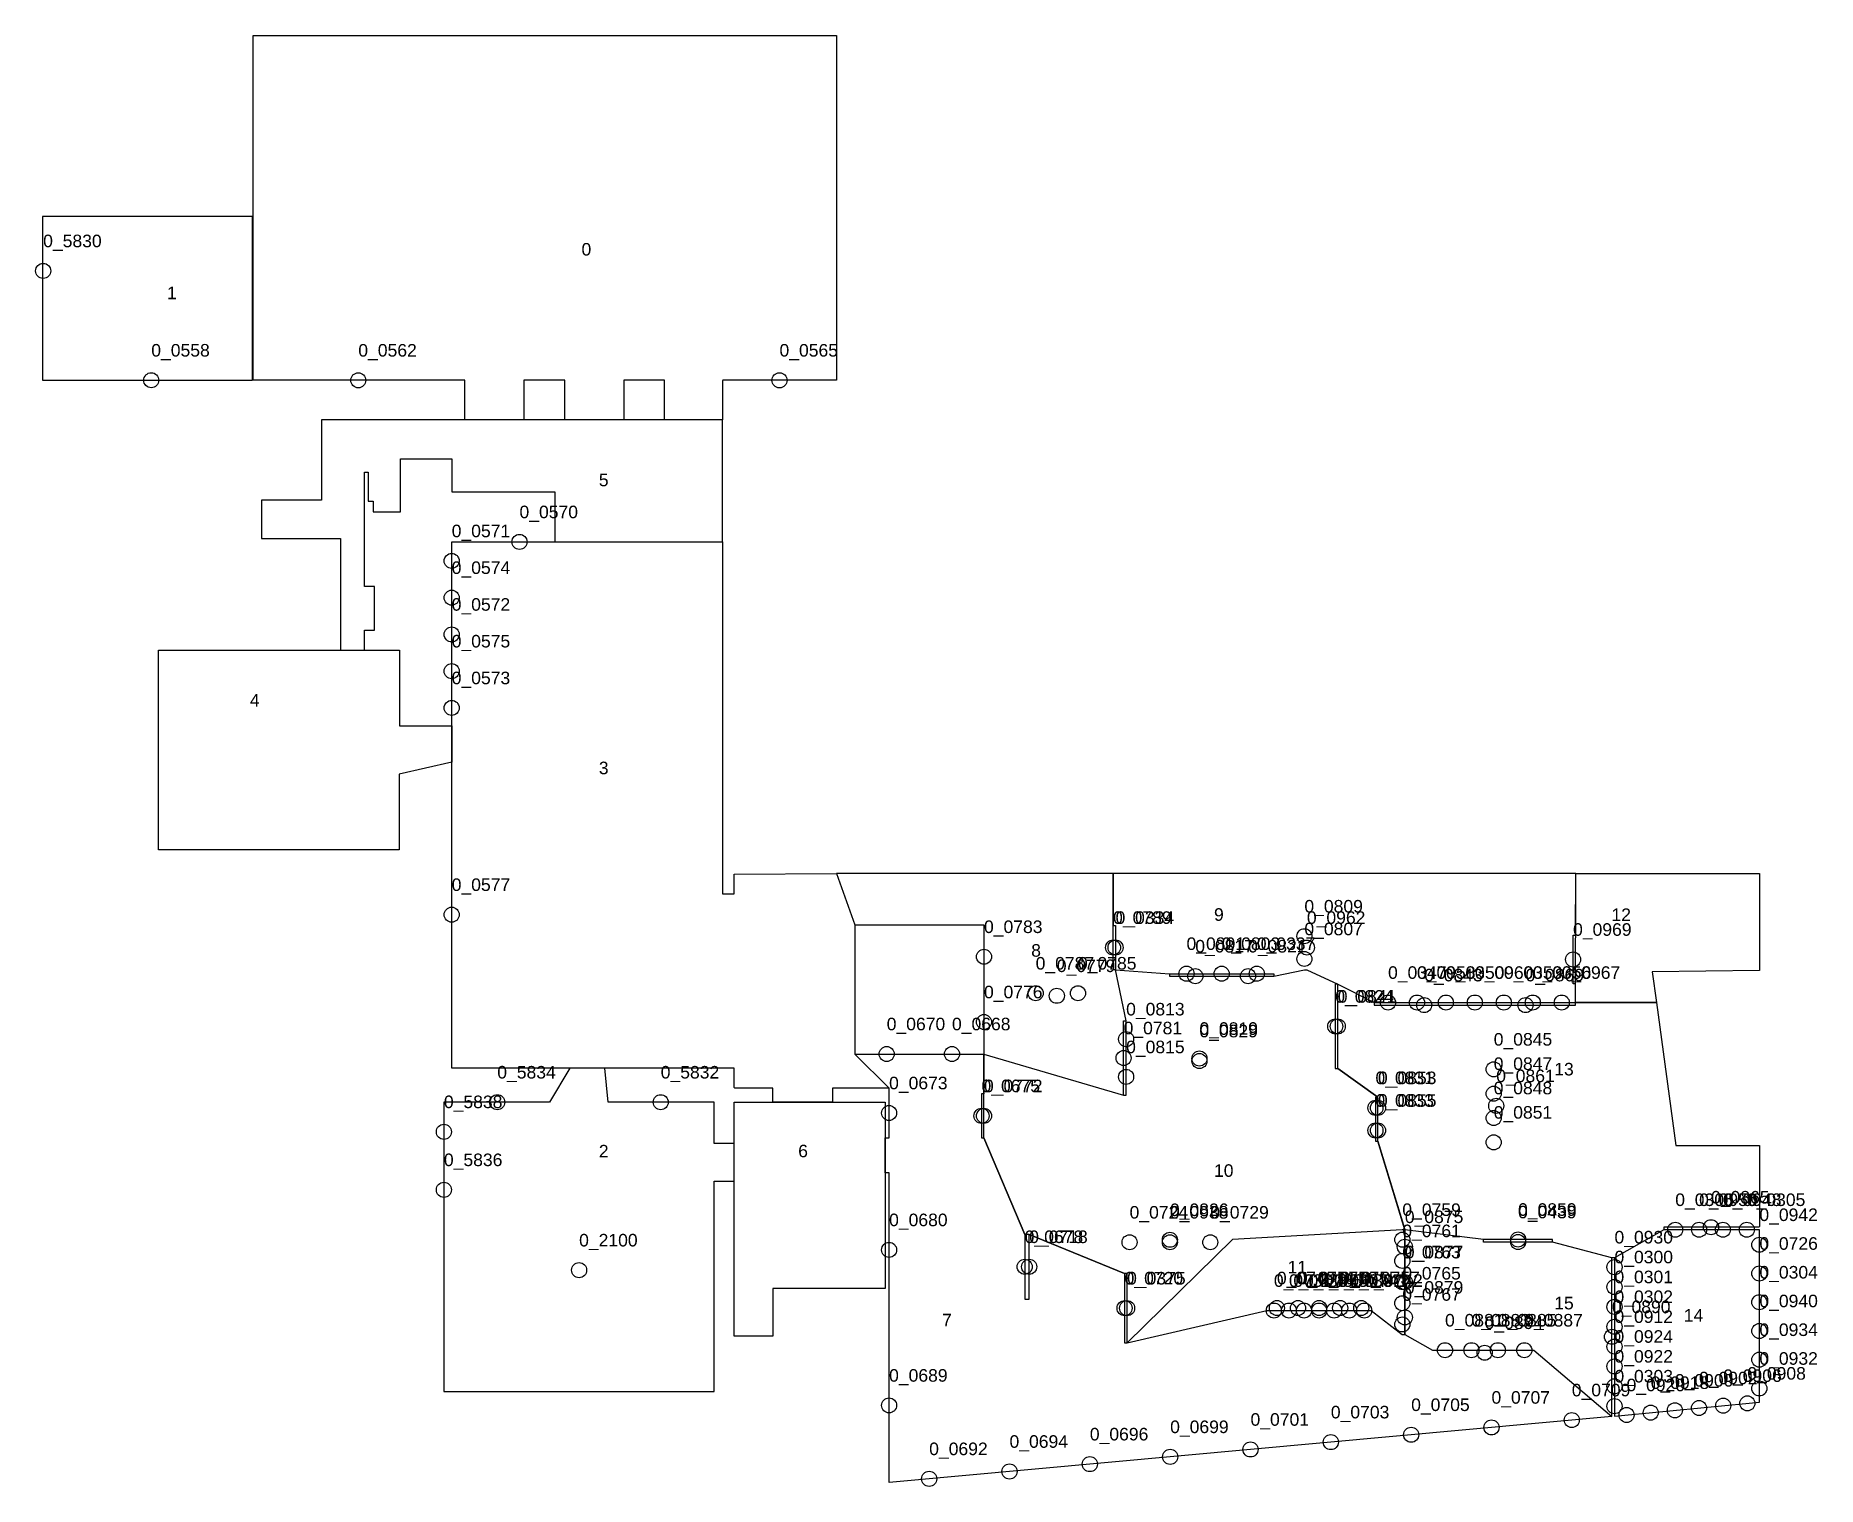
# Model space of a CAD drawing. Header units: millimetres. Extents: x -28 to 7069, y -1 to 5779.
import ezdxf

# ---------------------------------------------------------------- set-up
doc = ezdxf.new("R2010")
doc.units = ezdxf.units.MM
for name, color, linetype, true_color in [('Area', 4, 'Continuous', 0x00ffff), ('LABELS', 5, 'Continuous', 0x0000ff), ('PAINTINGS', 1, 'Continuous', 0xff0000)]:
    doc.layers.add(name, color=color, linetype=linetype, true_color=true_color)
doc.styles.add('Arial Regular', font='arial.ttf')

msp = doc.modelspace()

# ---------------------------------------------------------------- linework, layer by layer
at = {"layer": 'Area'}
for p, q in [((838.5, 5776.3), (841, 5778.8)), ((3160, 5778.8), (3162.5, 5776.3)), ((2710, 4405.8), (2707.5, 4403.3)), ((3162.5, 4408.3), (3160, 4405.8))]:
    msp.add_line(p, q, dxfattribs=at)
for points in [[(3162.5, 4405.8), (2710, 4405.8), (2707.5, 4403.3), (2707.5, 4248.8), (2477.5, 4248.8), (2477.5, 4405.8), (2314.5, 4405.8), (2314.5, 4248.8), (2079.5, 4248.8), (2079.5, 4405.8), (1916.5, 4405.8), (1916.5, 4248.8), (1681.5, 4248.8), (1681.5, 4405.8), (838.5, 4405.9), (838.5, 5778.8), (3162.5, 5778.8)], [(0, 4405.9), (836, 4405.9), (836, 5057.9), (0, 5057.9)], [(1111.5, 3927.9), (872.5, 3927.9), (872.5, 3774.9), (1186.5, 3774.9), (1186.5, 3330.9), (1282.5, 3330.9), (1282.5, 3410.9), (1321.5, 3410.9), (1321.5, 3583.9), (1282.5, 3583.9), (1282.5, 4039.9), (1297.5, 4039.9), (1297.5, 3923.9), (1316.5, 3923.9), (1316.5, 3881.4), (1425.5, 3881.4), (1425.5, 4092.9), (1629.5, 4092.9), (1629.5, 3961.9), (2040.5, 3961.9), (2040.5, 3761.9), (2707.5, 3761.9), (2707.5, 4248.8), (1111.5, 4248.8)], [(2707.5, 3761.9), (2707.5, 2359.9), (2754.5, 2359.9), (2754.5, 2438.4), (3161.5, 2440.9), (3234.5, 2236.9), (3234.5, 1721.9), (3371.5, 1585.9), (3146.5, 1585.9), (3146.5, 1529.9), (2908.5, 1529.9), (2908.5, 1585.9), (2757, 1585.9), (2754.5, 1588.4), (2754.5, 1664.9), (1629.5, 1664.9), (1629.5, 3761.9)], [(1421, 3330.9), (1421, 3029.9), (1629.5, 3029.9), (1629.5, 2884.3), (1420.5, 2836.3), (1420.5, 2534.9), (461.5, 2534.9), (461.5, 3330.9)], [(3161.5, 2440.9), (3234.5, 2236.9), (3749.5, 2236.9), (3749.5, 1721.9), (4305.5, 1557.9), (4305.5, 1853.9), (4315.5, 1853.9), (4273.5, 2057.9), (4263.5, 2057.9), (4263.5, 2440.9)], [(5158.5, 1999.9), (5303.5, 1926.9), (6105.5, 1926.9), (6105.5, 2000.9), (6095.5, 2000.9), (6095.5, 2195.9), (6105.8, 2195.9), (6106, 2440.9), (4263.5, 2440.9), (4263.5, 2233.9), (4273.5, 2233.9), (4273.5, 2057.9), (4488.5, 2041.9), (4903.5, 2041.9), (4903.5, 2031.9), (5025.5, 2057.9), (5035.5, 2057.9)], [(6106, 2440.9), (6157.5, 2440.9), (6837.5, 2441), (6837.5, 2054.4), (6410.5, 2049.7), (6427.4, 1926.9), (6105.5, 1926.9)], [(6505.5, 1357.7), (6837.5, 1357.4), (6837.5, 1034.4), (6835, 1031.9), (6457.5, 1031.9), (6457.5, 1021.9), (6260.5, 909.9), (6250.5, 909.9), (6013.5, 972.9), (6013.5, 982.9), (5739.5, 982.9), (5425.5, 1021.9), (5318.5, 1374.9), (5318.5, 1549.9), (5158.5, 1663.9), (5158.5, 1999.9), (5303.5, 1926.9), (5303.5, 1916.9), (6105.5, 1916.9), (6105.5, 1926.9), (6427.4, 1926.9)], [(3739.5, 1387.9), (3749.5, 1387.9), (3911.5, 1002.9), (3911.5, 745.9), (3929.5, 745.9), (3929.5, 1002.9), (4309.5, 846.9), (4309.5, 571.9), (4319.5, 571.9), (4876.5, 699.9), (5291.5, 699.9), (5415.5, 604.9), (5425.5, 604.9), (5535.5, 541.9), (5939.7, 541.9), (6250.5, 278.4), (3371.5, 14.9), (3371.5, 1248.9), (3355.5, 1248.9), (3355.5, 1387.9), (3371.5, 1387.9), (3371.5, 1585.9), (3234.5, 1721.9), (3749.5, 1721.9), (3749.5, 1562.9), (3739.5, 1562.9)], [(1598.5, 376.9), (2675.5, 376.9), (2675.5, 1214.9), (2754.5, 1214.9), (2754.5, 1365.9), (2675.5, 1365.9), (2675.5, 1529.9), (2253.3, 1529.9), (2239.2, 1664.9), (2100.6, 1664.9), (2019.6, 1529.9), (1598.5, 1529.9)], [(3355.5, 787.9), (2908.5, 787.9), (2908.5, 598), (2754.5, 598), (2754.5, 1529.9), (3355.5, 1529.9)], [(5425.5, 1021.9), (5415.5, 1021.9), (4739.4, 982.5), (4319.5, 571.9), (4876.5, 699.9), (5291.5, 699.9), (5415.5, 604.9), (5425.5, 604.9)], [(6837.5, 334.8), (6837.5, 1021.9), (6457.5, 1021.9), (6260.5, 909.9), (6260.5, 279.4)]]:
    msp.add_lwpolyline(points, close=True, dxfattribs=at)
for points in [[(5425.5, 1021.9), (5415.5, 1021.9), (4739.4, 982.5), (4319.5, 571.9), (4319.5, 846.9), (4309.5, 846.9), (3929.5, 1002.9), (3911.5, 1002.9), (3749.5, 1387.9), (3749.5, 1721.9), (4305.5, 1557.9), (4315.5, 1557.9), (4315.5, 1853.9), (4273.5, 2057.9), (4488.5, 2041.9), (4488.5, 2031.9), (4903.5, 2031.9), (5025.5, 2057.9), (5035.5, 2057.9), (5158.5, 1999.9), (5148.5, 1999.9), (5148.5, 1663.9), (5158.5, 1663.9), (5318.5, 1549.9), (5308.5, 1549.9), (5308.5, 1374.9), (5318.5, 1374.9), (5425.3, 1022.4)], [(6250.5, 909.9), (6013.5, 972.9), (5739.5, 972.9), (5739.5, 982.9), (5425.5, 1021.9), (5425.5, 604.9), (5535.5, 541.9), (5939.7, 541.9), (6250.5, 278.4), (6250.5, 912.4)]]:
    msp.add_lwpolyline(points, dxfattribs=at)
at = {"layer": 'PAINTINGS'}
for centre in [(2.5, 4841.5), (433, 4405.9), (1257.5, 4405.8), (2935, 4405.8), (1899.5, 3761.9), (1629.5, 3686.2), (1629.5, 3539.8), (1629.5, 3393.4), (1629.5, 3247), (1629.5, 3100.6), (1629.5, 2276.9), (5025.5, 2191.1), (3749.5, 2109.4), (4263.5, 2145.9), (4273.5, 2145.9), (5025.5, 2100.6), (5035.5, 2145.9), (4556, 2041.9), (4591, 2031.9), (4696, 2041.9), (4801, 2031.9), (4836, 2041.9), (6095.5, 2098.4), (3955.2, 1963.9), (4123.8, 1963.9), (4039.5, 1953.9), (5358.6, 1926.9), (5473.9, 1926.9), (5502.8, 1916.9), (5589.2, 1926.9), (5704.5, 1926.9), (5819.8, 1926.9), (5906.2, 1916.9), (5935.1, 1926.9), (6050.4, 1926.9), (3749.5, 1849.4), (5148.5, 1831.9), (5158.5, 1831.9), (4315.5, 1781.1), (3362, 1721.9), (3622, 1721.9), (4305.5, 1705.9), (4607.5, 1703.9), (4607.5, 1693.9), (4315.5, 1630.6), (5779.5, 1660.9), (5779.5, 1563.9), (1811, 1529.9), (2462, 1529.9), (3371.5, 1486.9), (3739.5, 1475.4), (3749.5, 1475.4), (5308.5, 1507.4), (5318.5, 1507.4), (5779.5, 1466.9), (5789.5, 1515.4), (1598.5, 1411.9), (5308.5, 1417.4), (5318.5, 1417.4), (5779.5, 1369.9), (1598.5, 1180.9), (4329.3, 971.9), (4490, 981.9), (4490, 971.9), (4650.7, 971.9), (5415.5, 982.2), (5876.5, 982.9), (5876.5, 972.9), (6502.5, 1021.9), (6597.5, 1021.9), (6645, 1031.9), (6692.5, 1021.9), (6787.5, 1021.9), (3371.5, 941.6), (5415.5, 897.8), (5425.5, 954), (6837.5, 962.1), (2137, 860.9), (3911.5, 874.4), (3929.5, 874.4), (6260.5, 872.8), (6837.5, 847.6), (5415.5, 813.4), (5425.5, 813.4), (6260.5, 793.7), (4309.5, 709.4), (4319.5, 709.4), (4904, 699.9), (4916, 710), (4964, 699.9), (5000, 710), (5024, 699.9), (5084, 710), (5084, 699.9), (5144, 699.9), (5168, 710), (5204, 699.9), (5252, 710), (5264, 699.9), (5415.5, 729), (6260.5, 714.5), (6837.5, 733.1), (5415.5, 644.6), (5425.5, 672.7), (6260.5, 635.4), (6837.5, 618.6), (5585.6, 541.9), (5690.9, 541.9), (5796.1, 541.9), (5901.4, 541.9), (6250.5, 595.4), (6260.5, 556.3), (5743.5, 531.9), (6260.5, 477.2), (6837.5, 504.1), (6260.5, 398), (6789.7, 330.2), (6837.5, 389.6), (3371.5, 322.1), (6090.5, 263.7), (6260.5, 318.9), (6308.6, 284), (6404.8, 293.2), (6501, 302.5), (6597.2, 311.7), (6693.5, 321), (5450.7, 205.2), (5770.6, 234.4), (4490.9, 117.3), (4810.9, 146.6), (5130.8, 175.9), (3851.1, 58.8), (4171, 88.1), (3531.2, 29.5)]:
    msp.add_circle(centre, 30, dxfattribs=at)

# ---------------------------------------------------------------- texts
at = {"layer": 'Area', "char_height": 50, "attachment_point": 7, "style": 'Arial Regular'}
for s, insert, width in [('0', (2146.5, 4901.9), 171.196), ('1', (495.5, 4728.9), 152.174), ('5', (2215.5, 3982.9), 172.283), ('4', (825.5, 3105.9), 170.652), ('3', (2215.5, 2835.9), 171.196), ('9', (4665.5, 2251.9), 171.739), ('12', (6248.5, 2251.9), 247.283), ('8', (3937.5, 2108.9), 171.739), ('13', (6020.5, 1635.9), 248.37), ('2', (2215.5, 1309.9), 170.109), ('6', (3009.5, 1309.9), 171.196), ('10', (4665.5, 1231.9), 248.37), ('11', (4958.5, 847.9), 229.348), ('15', (6020.5, 703.9), 249.457), ('7', (3582.5, 636.9), 171.196), ('14', (6536.5, 655.9), 247.826)]:
    msp.add_mtext(s, dxfattribs=dict(at, insert=insert, width=width))
at = {"layer": 'LABELS', "char_height": 50, "attachment_point": 7, "style": 'Arial Regular'}
for s, insert, width in [('0_5830', (2.5, 4921.5), 557.065), ('0_0558', (433, 4485.9), 557.609), ('0_0562', (1257.5, 4485.8), 555.978), ('0_0565', (2935, 4485.8), 558.152), ('0_0570', (1899.5, 3841.9), 557.065), ('0_0571', (1629.5, 3766.2), 538.043), ('0_0574', (1629.5, 3619.8), 556.522), ('0_0572', (1629.5, 3473.4), 555.978), ('0_0575', (1629.5, 3327), 558.152), ('0_0573', (1629.5, 3180.6), 557.065), ('0_0577', (1629.5, 2356.9), 557.065), ('0_0789', (4263.5, 2225.9), 557.609), ('0_0334', (4273.5, 2225.9), 556.522), ('0_0809', (5025.5, 2271.1), 557.609), ('0_0962', (5035.5, 2225.9), 555.978), ('0_0783', (3749.5, 2189.4), 557.065), ('0_0807', (5025.5, 2180.6), 557.065), ('0_0969', (6095.5, 2178.4), 557.609), ('0_0801', (4556, 2121.9), 538.043), ('0_0817', (4591, 2111.9), 557.065), ('0_0803', (4696, 2121.9), 557.065), ('0_0821', (4801, 2111.9), 538.043), ('0_0337', (4836, 2121.9), 557.065), ('0_0787', (3955.2, 2043.9), 557.065), ('0_0779', (4039.5, 2033.9), 557.609), ('0_0785', (4123.8, 2043.9), 558.152), ('0_0347', (5358.6, 2006.9), 557.065), ('0_0958', (5473.9, 2006.9), 557.609), ('0_0843', (5502.8, 1996.9), 557.065), ('0_0350', (5589.2, 2006.9), 557.065), ('0_0960', (5704.5, 2006.9), 557.065), ('0_0353', (5819.8, 2006.9), 557.065), ('0_0869', (5906.2, 1996.9), 557.609), ('0_0356', (5935.1, 2006.9), 557.065), ('0_0967', (6050.4, 2006.9), 557.065), ('0_0776', (3749.5, 1929.4), 557.065), ('0_0813', (4315.5, 1861.1), 557.065), ('0_0824', (5148.5, 1911.9), 556.522), ('0_0841', (5158.5, 1911.9), 538.043), ('0_0670', (3362, 1801.9), 557.065), ('0_0668', (3622, 1801.9), 557.609), ('0_0781', (4305.5, 1785.9), 538.043), ('0_0819', (4607.5, 1783.9), 557.609), ('0_0815', (4315.5, 1710.6), 558.152), ('0_0829', (4607.5, 1773.9), 557.609), ('0_0845', (5779.5, 1740.9), 558.152), ('0_0847', (5779.5, 1643.9), 557.065), ('0_5834', (1811, 1609.9), 556.522), ('0_5832', (2462, 1609.9), 555.978), ('0_0831', (5308.5, 1587.4), 538.043), ('0_0853', (5318.5, 1587.4), 557.065), ('0_0861', (5789.5, 1595.4), 538.043), ('0_0673', (3371.5, 1566.9), 557.065), ('0_0675', (3739.5, 1555.4), 558.152), ('0_0772', (3749.5, 1555.4), 555.978), ('0_0833', (5308.5, 1497.4), 557.065), ('0_0855', (5318.5, 1497.4), 558.152), ('0_0848', (5779.5, 1546.9), 557.609), ('0_5838', (1598.5, 1491.9), 557.609), ('0_0851', (5779.5, 1449.9), 538.043), ('0_5836', (1598.5, 1260.9), 557.065), ('0_0306', (6502.5, 1101.9), 557.065), ('0_0950', (6597.5, 1101.9), 557.065), ('0_0865', (6645, 1111.9), 558.152), ('0_0948', (6692.5, 1101.9), 557.609), ('0_0305', (6787.5, 1101.9), 558.152), ('0_0680', (3371.5, 1021.6), 557.065), ('0_0724', (4329.3, 1051.9), 556.522), ('0_0826', (4490, 1061.9), 557.065), ('0_0938', (4490, 1051.9), 557.609), ('0_0729', (4650.7, 1051.9), 557.609), ('0_0759', (5415.5, 1062.2), 557.609), ('0_0875', (5425.5, 1034), 558.152), ('0_0859', (5876.5, 1062.9), 557.609), ('0_0439', (5876.5, 1052.9), 557.609), ('0_0942', (6837.5, 1042.1), 555.978), ('0_2100', (2137, 940.9), 557.065), ('0_0678', (3911.5, 954.4), 557.609), ('0_0718', (3929.5, 954.4), 557.609), ('0_0761', (5415.5, 977.8), 538.043), ('0_0930', (6260.5, 952.8), 557.065), ('0_0763', (5415.5, 893.4), 557.065), ('0_0877', (5425.5, 893.4), 557.065), ('0_0300', (6260.5, 873.7), 557.065), ('0_0726', (6837.5, 927.6), 557.065), ('0_0720', (4309.5, 789.4), 557.065), ('0_0375', (4319.5, 789.4), 558.152), ('0_0749', (4916, 790), 557.609), ('0_0751', (5000, 790), 538.043), ('0_0753', (5084, 790), 557.065), ('0_0755', (5168, 790), 558.152), ('0_0757', (5252, 790), 557.065), ('0_0765', (5415.5, 809), 558.152), ('0_0301', (6260.5, 794.5), 538.043), ('0_0304', (6837.5, 813.1), 556.522), ('0_0731', (4904, 779.9), 538.043), ('0_0733', (4964, 779.9), 557.065), ('0_0735', (5024, 779.9), 558.152), ('0_0737', (5084, 779.9), 557.065), ('0_0739', (5144, 779.9), 557.609), ('0_0741', (5204, 779.9), 538.043), ('0_0742', (5264, 779.9), 555.978), ('0_0767', (5415.5, 724.6), 557.065), ('0_0879', (5425.5, 752.7), 557.609), ('0_0302', (6260.5, 715.4), 555.978), ('0_0890', (6250.5, 675.4), 557.065), ('0_0940', (6837.5, 698.6), 557.065), ('0_0881', (5585.6, 621.9), 538.043), ('0_0883', (5690.9, 621.9), 557.065), ('0_0894', (5743.5, 611.9), 556.522), ('0_0885', (5796.1, 621.9), 558.152), ('0_0887', (5901.4, 621.9), 557.065), ('0_0912', (6260.5, 636.3), 555.978), ('0_0934', (6837.5, 584.1), 556.522), ('0_0924', (6260.5, 557.2), 556.522), ('0_0922', (6260.5, 478), 555.978), ('0_0932', (6837.5, 469.6), 555.978), ('0_0689', (3371.5, 402.1), 557.609), ('0_0303', (6260.5, 398.9), 557.065), ('0_0920', (6308.6, 364), 557.065), ('0_0918', (6404.8, 373.2), 557.609), ('0_0900', (6501, 382.5), 557.065), ('0_0902', (6597.2, 391.7), 555.978), ('0_0906', (6693.5, 401), 557.065), ('0_0908', (6789.7, 410.2), 557.609), ('0_0707', (5770.6, 314.4), 557.065), ('0_0709', (6090.5, 343.7), 557.609), ('0_0701', (4810.9, 226.6), 538.043), ('0_0703', (5130.8, 255.9), 557.065), ('0_0705', (5450.7, 285.2), 558.152), ('0_0696', (4171, 168.1), 557.065), ('0_0699', (4490.9, 197.3), 557.609), ('0_0692', (3531.2, 109.5), 555.978), ('0_0694', (3851.1, 138.8), 556.522)]:
    msp.add_mtext(s, dxfattribs=dict(at, insert=insert, width=width))

doc.saveas('drawing.dxf')
